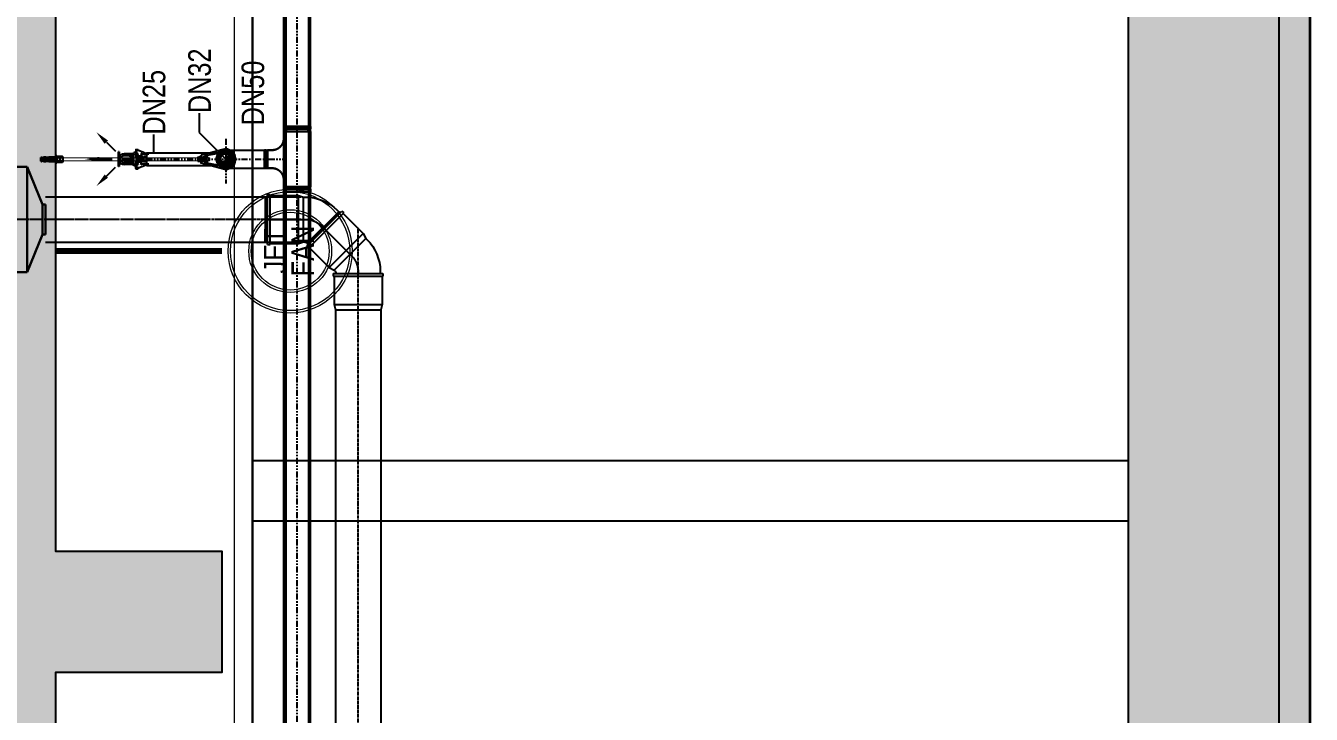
# Model space of a CAD drawing. Header units: millimetres. Extents: x -379292 to 1221486, y 92049 to 447512.
# Drawn here: x -29475 to -25218, y 178779 to 181061 of the extents above; entities that cross this region are included whole.
import ezdxf
from ezdxf.enums import TextEntityAlignment as Align

# ---------------------------------------------------------------- set-up
doc = ezdxf.new("R2010")
doc.units = ezdxf.units.MM
for name, pattern in [('ACISOTGB', [9, 4, -1, 1, -1, 1, -1]), ('CENTER', [2, 1.25, -0.25, 0.25, -0.25]), ('CENTRE', [50.8, 31.75, -6.35, 6.35, -6.35]), ('DASHDOT', [25.4, 12.7, -6.35, 0, -6.35]), ('HIDDEN', [9.525, 6.35, -3.175]), ('SOGUKSU1', [72, 60, -6, 0, -6])]:
    doc.linetypes.add(name, pattern=pattern)
for name, color, linetype in [('05_CONCRETE', 6, 'Continuous'), ('05_CONCRETE VIEW', 142, 'Continuous'), ('05_HATCH CONCRETE', 141, 'Continuous'), ('05_HATCH SOLID-1', 252, 'Continuous'), ('05_INSULATION MEMBRANE', 42, 'HIDDEN'), ('1-PISSU-BORUSU', 6, 'PIS'), ('M_FIRE_QRSC-K8-PENDENT SPRINKLER', 102, 'Continuous'), ('M_YANGIN_SPR_ CAP', 7, 'Continuous')]:
    doc.layers.add(name, color=color, linetype=linetype)
for name, color, linetype, lineweight in [('1-JET FAN', 2, 'Continuous', 9), ('1-MIMARI', 8, 'Continuous', 9), ('1-YANGIN BORUSU-2', 5, 'SOGUKSU1', 30), ('1-YANGIN BORUSU-3', 1, 'SOGUKSU1', 30), ('e_kesit_cizgisi', 7, 'Continuous', 9)]:
    doc.layers.add(name, color=color, linetype=linetype, lineweight=lineweight)
doc.styles.add('DOA.ARIAL', font='arial.ttf')
doc.styles.get("Standard").update_dxf_attribs({"font": 'segoeuil.ttf'})
doc.linetypes.add('PIS', pattern='A,2.5,-0.09,[")",Standard,S=0.1,R=0,X=0,Y=-0.05],-0.035', length=2.625)

# ---------------------------------------------------------------- blocks, each defined once
blk = doc.blocks.new('A$C6a8db8d0')
at = {"layer": '05_HATCH CONCRETE', "ltscale": 25, "transparency": 33554671}
h = blk.add_hatch(dxfattribs=at)
h.set_pattern_fill('ANSI33', color=256, scale=1.5, angle=180)
h.set_pattern_definition([(225, (-8686.666, 32930.851), (6.735192, -6.735192), []), (225, (-8693.402, 32930.851), (6.735192, -6.735192), [4.7625, -2.38125])])
h.paths.add_polyline_path([(-8675, 790), (-8675, 420), (-8725, 420), (-8725, 370), (9165, 370), (9165, 420), (9115, 420), (9115, 810), (9095, 810), (9095, 790), (5815, 790), (5815, 810), (5795, 810), (5795, 790), (-1895, 790), (-1895, 710), (-1845, 710), (-1845, 775), (-1635, 775), (-1635, 720), (-1595, 720), (-1595, 775), (-1335, 775), (-1335, 720), (-1295, 720), (-1295, 775), (-1090, 775), (-1090, 710), (-1040, 710), (-1040, 775), (-835, 775), (-835, 720), (-795, 720), (-795, 775), (-535, 775), (-535, 720), (-495, 720), (-495, 775), (-290, 775), (-290, 710), (-240, 710), (-240, 775), (-35, 775), (-35, 720), (5, 720), (5, 775), (265, 775), (265, 720), (305, 720), (305, 775), (510, 775), (510, 710), (560, 710), (560, 775), (765, 775), (765, 720), (805, 720), (805, 775), (1065, 775), (1065, 720), (1105, 720), (1105, 775), (1310, 775), (1310, 710), (1360, 710), (1360, 775), (1565, 775), (1565, 720), (1605, 720), (1605, 775), (1865, 775), (1865, 720), (1905, 720), (1905, 775), (2110, 775), (2110, 710), (2160, 710), (2160, 775), (2365, 775), (2365, 720), (2405, 720), (2405, 775), (2665, 775), (2665, 720), (2705, 720), (2705, 775), (2910, 775), (2910, 710), (2960, 710), (2960, 775), (3165, 775), (3165, 720), (3205, 720), (3205, 775), (3465, 775), (3465, 720), (3505, 720), (3505, 775), (3710, 775), (3710, 710), (3760, 710), (3760, 775), (3965, 775), (3965, 720), (4005, 720), (4005, 775), (4265, 775), (4265, 720), (4305, 720), (4305, 775), (4510, 775), (4510, 710), (4560, 710), (4560, 775), (4765, 775), (4765, 720), (4805, 720), (4805, 775), (5065, 775), (5065, 720), (5105, 720), (5105, 775), (5310, 775), (5310, 710), (5360, 710), (5360, 775), (5540, 775), (5540, 720), (5580, 720), (5580, 775), (5760, 775), (5760, 710), (5810, 710), (5810, 775), (6110, 775), (6110, 710), (6160, 710), (6160, 775), (6365, 775), (6365, 720), (6405, 720), (6405, 775), (6665, 775), (6665, 720), (6705, 720), (6705, 775), (6910, 775), (6910, 710), (6960, 710), (6960, 775), (7165, 775), (7165, 720), (7205, 720), (7205, 775), (7465, 775), (7465, 720), (7505, 720), (7505, 775), (7710, 775), (7710, 710), (7760, 710), (7760, 775), (7965, 775), (7965, 720), (8005, 720), (8005, 775), (8265, 775), (8265, 720), (8305, 720), (8305, 775), (8510, 775), (8510, 710), (8560, 710), (8560, 775), (8790, 775), (8790, 720), (8830, 720), (8830, 775), (9085, 775), (9085, 420), (-8645, 420), (-8645, 775), (-8270, 775), (-8270, 710), (-8220, 710), (-8220, 775), (-8015, 775), (-8015, 720), (-7975, 720), (-7975, 775), (-7715, 775), (-7715, 720), (-7675, 720), (-7675, 775), (-7470, 775), (-7470, 710), (-7420, 710), (-7420, 775), (-7215, 775), (-7215, 720), (-7175, 720), (-7175, 775), (-6915, 775), (-6915, 720), (-6875, 720), (-6875, 775), (-6670, 775), (-6670, 710), (-6620, 710), (-6620, 775), (-6415, 775), (-6415, 720), (-6375, 720), (-6375, 775), (-6115, 775), (-6115, 720), (-6075, 720), (-6075, 775), (-5870, 775), (-5870, 710), (-5820, 710), (-5820, 775), (-5615, 775), (-5615, 720), (-5575, 720), (-5575, 775), (-5315, 775), (-5315, 720), (-5275, 720), (-5275, 775), (-5070, 775), (-5070, 710), (-5020, 710), (-5020, 775), (-4815, 775), (-4815, 720), (-4775, 720), (-4775, 775), (-4515, 775), (-4515, 720), (-4475, 720), (-4475, 775), (-4270, 775), (-4270, 710), (-4220, 710), (-4220, 775), (-4015, 775), (-4015, 720), (-3975, 720), (-3975, 775), (-3715, 775), (-3715, 720), (-3675, 720), (-3675, 775), (-3470, 775), (-3470, 710), (-3420, 710), (-3420, 775), (-3215, 775), (-3215, 720), (-3175, 720), (-3175, 775), (-2915, 775), (-2915, 720), (-2875, 720), (-2875, 775), (-2670, 775), (-2670, 710), (-2620, 710), (-2620, 775), (-2435, 775), (-2435, 720), (-2395, 720), (-2395, 775), (-2175, 775), (-2175, 720), (-2135, 720), (-2135, 775), (-1955, 775), (-1955, 710), (-1905, 710), (-1905, 790)])
at = {"layer": '05_HATCH SOLID-1', "ltscale": 25}
h = blk.add_hatch(dxfattribs=at)
h.set_pattern_fill('AR-CONC', color=256, scale=0.025)
h.set_pattern_definition([(50, (-8686.6663, 32930.8506), (4.55461672, -0.39847714), [0.47625, -5.23875]), (355, (-8686.6663, 32930.8506), (-0.88108554, 4.77642113), [0.381, -4.1910146]), (100.451445, (-8686.287, 32930.8174), (3.6735312, 4.3779438), [0.4047502, -4.4522561]), (46.1842, (-8686.6663, 32932.1206), (6.776976, -1.0510582), [0.714375, -7.858125]), (96.635558, (-8686.1016, 32932.033), (5.9351034, 6.1856531), [0.6071256, -6.6783902]), (351.184151, (-8686.666, 32932.1206), (5.9351034, 6.1856531), [0.5714992, -6.2864933]), (21, (-8686.0313, 32931.803), (3.7903598, -2.55662995), [0.47625, -5.23875]), (326, (-8686.0313, 32931.803), (1.5450507, 4.60469915), [0.381, -4.191]), (71.451445, (-8685.7155, 32931.59), (5.3354105, 2.0480692), [0.4047502, -4.45224844]), (37.5, (-8686.6663, 32930.8506), (0.07721508, 2.11387597), [0, -4.1402, 0, -4.2545, 0, -4.206875]), (7.5, (-8686.6663, 32930.8506), (1.67049156, 2.50451437), [0, -2.4257, 0, -4.04495, 0, -1.603375]), (327.5, (-8688.0824, 32930.8506), (3.38976488, -0.1432186), [0, -1.5875, 0, -4.953, 0, -6.57225]), (317.5, (-8688.7174, 32930.8506), (3.70322953, 0.63566228), [0, -2.06375, 0, -3.2893, 0, -4.66725])])
h.paths.add_polyline_path([(9165, 360), (-8725, 360), (-8725, 370), (9165, 370)])
at = {"layer": '05_CONCRETE'}
for points in [[(-8725, 370), (9165, 370)], [(-1090, 710), (-1040, 710), (-1040, 775), (-835, 775), (-835, 720), (-795, 720), (-795, 775), (-535, 775), (-535, 720), (-495, 720), (-495, 775), (-290, 775), (-290, 710), (-240, 710), (-240, 775), (-35, 775), (-35, 720), (5, 720), (5, 775), (265, 775), (265, 720), (305, 720)], [(9085, 420), (-8645, 420)]]:
    blk.add_lwpolyline(points, dxfattribs=at)
at = {"layer": '05_CONCRETE VIEW', "ltscale": 20, "flags": 128}
blk.add_lwpolyline([(-295, 710), (-1035, 710)], dxfattribs=at)
at = {"layer": '05_CONCRETE VIEW', "color": 252, "ltscale": 20, "flags": 128}
blk.add_lwpolyline([(-785, 420), (-785, 710)], dxfattribs=at)
at = {"layer": '05_CONCRETE VIEW', "color": 250, "ltscale": 20, "flags": 128}
blk.add_lwpolyline([(-765, 420), (-765, 710)], dxfattribs=at)
at = {"layer": '05_CONCRETE VIEW', "elevation": 0}
blk.add_lwpolyline([(9165, 360), (-8725, 360), (-8725, 370), (9165, 370)], close=True, dxfattribs=at)
at = {"layer": '05_INSULATION MEMBRANE', "color": 1, "ltscale": 5, "const_width": 0.2, "elevation": 0}
blk.add_lwpolyline([(-8675.3, 790), (-8675.3, 420.29), (-8725.3, 420.29), (-8725.3, 359.5), (9165.29, 359.5)], dxfattribs=at)
blk = doc.blocks.new('A$C6b748721')
at = {"layer": '1-JET FAN', "ltscale": 25}
for radius in [20.55, 19.74, 13.7, 12.9]:
    blk.add_circle((0, 0), radius, dxfattribs=at)
at = {"layer": '1-JET FAN', "ltscale": 25, "style": 'DOA.ARIAL', "width": 0.8}
for s, p in [('JET', (0.02, 8.7, -15527.66)), ('FAN', (0.02, -0.39, -15527.66))]:
    blk.add_text(s, height=7.5, rotation=0, dxfattribs=at).set_placement(p, align=Align.TOP_CENTER)
blk = doc.blocks.new('A$C12965CA4')
at = {"layer": 'M_FIRE_QRSC-K8-PENDENT SPRINKLER'}
for p, q in [((145.1, 391, -796227.1), (166.6, 399.4, -796227.1)), ((148.8, 397.9, -796227.1), (145.1, 391, -796227.1)), ((148.8, 432.3, -796227.1), (148.8, 397.9, -796227.1)), ((148.8, 420.2, -796227.1), (200.7, 420.2, -796227.1)), ((160.7, 419, -796227.1), (160.7, 406.8, -796227.1)), ((164.2, 420.2, -796227.1), (185.3, 420.2, -796227.1)), ((164.2, 405.6, -796227.1), (185.3, 405.6, -796227.1)), ((164.6, 420.2, -796227.1), (184.9, 420.2, -796227.1)), ((166.6, 398.7, -796227.1), (166.6, 405.6, -796227.1)), ((166.6, 398.7, -796227.1), (168, 396.4, -796227.1)), ((182.9, 398.7, -796227.1), (166.6, 398.7, -796227.1)), ((167.7, 419, -796227.1), (167.7, 406.8, -796227.1)), ((168, 396.4, -796227.1), (168, 405.6, -796227.1)), ((168, 396.4, -796227.1), (181.5, 396.4, -796227.1)), ((181.5, 396.4, -796227.1), (181.5, 405.6, -796227.1)), ((182.9, 398.7, -796227.1), (181.5, 396.4, -796227.1)), ((181.8, 419, -796227.1), (181.8, 406.8, -796227.1)), ((182.9, 398.7, -796227.1), (182.9, 405.6, -796227.1)), ((204.5, 391, -796227.1), (182.9, 399.4, -796227.1)), ((188.8, 419, -796227.1), (188.8, 406.8, -796227.1)), ((200.7, 432.3, -796227.1), (200.7, 397.9, -796227.1)), ((200.7, 397.9, -796227.1), (204.5, 391, -796227.1)), ((126.1, 366.2, -796227.1), (126.1, 377.4, -796227.1)), ((126.1, 377.4, -796227.1), (126.1, 377.4, -796227.1)), ((126.6, 365.7, -796227.1), (147, 365.7, -796227.1)), ((130.9, 380.7, -796227.1), (130.9, 368.6, -796227.1)), ((141.4, 369.8, -796227.1), (141.4, 356.5, -796227.1)), ((208.1, 369.8, -796227.1), (141.4, 369.8, -796227.1)), ((208.1, 356.5, -796227.1), (141.4, 356.5, -796227.1)), ((147.6, 348.2, -796227.1), (147.6, 306.5, -796227.1)), ((154.8, 351.5, -796227.1), (150.9, 351.5, -796227.1)), ((194.8, 371.2, -796227.1), (154.8, 370.7, -796227.1)), ((194.8, 351.5, -796227.1), (154.8, 351.5, -796227.1)), ((194.8, 347.7, -796227.1), (154.8, 347.7, -796227.1)), ((156.8, 347.7, -796227.1), (157.6, 343.6, -796227.1)), ((156.9, 378.7, -796227.1), (192.6, 378.7, -796227.1)), ((157.6, 343.6, -796227.1), (157.6, 307.4, -796227.1)), ((192, 343.6, -796227.1), (157.6, 343.6, -796227.1)), ((192, 341.8, -796227.1), (157.6, 341.8, -796227.1)), ((157.6, 332.1, -796227.1), (158.4, 332.1, -796227.1)), ((158.4, 332.1, -796227.1), (158.4, 341.8, -796227.1)), ((159, 347.7, -796227.1), (159.8, 343.6, -796227.1)), ((189.8, 392.5, -796227.1), (159.8, 392.5, -796227.1)), ((159.8, 392.5, -796227.1), (159.8, 369.8, -796227.1)), ((189.8, 391.4, -796227.1), (159.8, 391, -796227.1)), ((189.8, 390, -796227.1), (159.8, 389.7, -796227.1)), ((189.8, 388.7, -796227.1), (159.8, 388.3, -796227.1)), ((189.8, 387.3, -796227.1), (159.8, 386.9, -796227.1)), ((189.8, 385.9, -796227.1), (159.8, 385.6, -796227.1)), ((189.8, 384.6, -796227.1), (159.8, 384.2, -796227.1)), ((189.8, 383.2, -796227.1), (159.8, 382.8, -796227.1)), ((189.8, 381.8, -796227.1), (159.8, 381.5, -796227.1)), ((189.8, 380.5, -796227.1), (159.8, 380.1, -796227.1)), ((189.8, 379.1, -796227.1), (159.8, 378.7, -796227.1)), ((189.8, 377.7, -796227.1), (159.8, 377.3, -796227.1)), ((189.8, 376.4, -796227.1), (159.8, 376, -796227.1)), ((189.8, 375, -796227.1), (159.8, 374.6, -796227.1)), ((189.8, 373.6, -796227.1), (159.8, 373.2, -796227.1)), ((189.8, 372.2, -796227.1), (159.8, 371.9, -796227.1)), ((165.3, 341.8, -796227.1), (165.3, 341, -796227.1)), ((184.2, 341, -796227.1), (165.3, 341, -796227.1)), ((171.4, 341, -796227.1), (171.4, 303.4, -796227.1)), ((178.1, 341, -796227.1), (178.1, 303.4, -796227.1)), ((184.2, 341.8, -796227.1), (184.2, 341, -796227.1)), ((189.8, 392.5, -796227.1), (189.8, 369.8, -796227.1)), ((190.5, 347.7, -796227.1), (189.8, 343.6, -796227.1)), ((191.2, 332.1, -796227.1), (191.2, 341.8, -796227.1)), ((192, 332.1, -796227.1), (191.2, 332.1, -796227.1)), ((192.7, 347.7, -796227.1), (192, 343.6, -796227.1)), ((192, 343.6, -796227.1), (192, 307.4, -796227.1)), ((194.8, 351.5, -796227.1), (198.6, 351.5, -796227.1)), ((201.9, 348.2, -796227.1), (201.9, 306.5, -796227.1)), ((222.9, 365.7, -796227.1), (202.5, 365.7, -796227.1)), ((208.1, 369.8, -796227.1), (208.1, 356.5, -796227.1)), ((218.7, 380.7, -796227.1), (218.7, 368.6, -796227.1)), ((223.5, 377.5, -796227.1), (223.4, 377.5, -796227.1)), ((223.5, 366.2, -796227.1), (223.5, 377.5, -796227.1)), ((166.4, 284.4, -796227.1), (136.8, 281.9, -796227.1)), ((136.8, 281.9, -796227.1), (136.8, 278.4, -796227.1)), ((136.8, 281.9, -796227.1), (180.6, 281.9, -796227.1)), ((212.8, 278.4, -796227.1), (136.8, 278.4, -796227.1)), ((136.8, 278.4, -796227.1), (212.8, 278.4, -796227.1)), ((171.4, 303.4, -796227.1), (166.4, 284.4, -796227.1)), ((166.4, 284.4, -796227.1), (174.8, 284.4, -796227.1)), ((212.8, 281.9, -796227.1), (169, 281.9, -796227.1)), ((170.4, 281.9, -796227.1), (174.8, 284.4, -796227.1)), ((170.4, 278.4, -796227.1), (170.4, 281.9, -796227.1)), ((178.1, 303.4, -796227.1), (171.4, 303.4, -796227.1)), ((183.2, 284.4, -796227.1), (174.8, 284.4, -796227.1)), ((179.1, 281.9, -796227.1), (174.8, 284.4, -796227.1)), ((178.1, 303.4, -796227.1), (183.2, 284.4, -796227.1)), ((179.1, 278.4, -796227.1), (179.1, 281.9, -796227.1)), ((183.2, 284.4, -796227.1), (212.8, 281.9, -796227.1)), ((212.8, 281.9, -796227.1), (212.8, 278.4, -796227.1))]:
    blk.add_line(p, q, dxfattribs=at)
at = {"layer": 'M_FIRE_QRSC-K8-PENDENT SPRINKLER', "elevation": -796227.1}
for points in [[(88.1, 216), (134, 261.9)], [(174.8, 180.1), (174.8, 245)], [(261.4, 216), (215.5, 261.9)]]:
    blk.add_lwpolyline(points, dxfattribs=at)
at = {"layer": 'M_FIRE_QRSC-K8-PENDENT SPRINKLER'}
for centre, radius, start, end in [((1391.4, -107.8, -796227.1), 1351.9, 156.88958, 158.81687), ((138.6, 426.9, -796227.1), 10.2, 336.88958, 0), ((164.2, 414.5, -796227.1), 5.73, 90, 127.87888), ((164.2, 411.3, -796227.1), 5.73, 232.12112, 270), ((164.2, 414.5, -796227.1), 5.73, 52.12112, 90), ((164.2, 411.3, -796227.1), 5.73, 270, 307.87888), ((174.8, 399.1, -796227.1), 21.1, 70.52878, 109.47122), ((174.8, 426.7, -796227.1), 21.1, 250.52878, 289.47122), ((185.3, 414.5, -796227.1), 5.73, 90, 127.87888), ((185.3, 411.3, -796227.1), 5.73, 232.12112, 270), ((185.3, 414.5, -796227.1), 5.73, 52.12112, 90), ((185.3, 411.3, -796227.1), 5.73, 270, 307.87888), ((-1041.9, -107.8, -796227.1), 1351.9, 21.18313, 23.15449), ((126.1, 382.6, -796227.1), 5.11, 270, 338.81687), ((125.4, 410.9, -796227.1), 42.7, 270.94131, 306.03331), ((126.6, 366.2, -796227.1), 0.511, 180, 270), ((174.8, 273.9, -796227.1), 95.9, 73.18669, 106.81331), ((150.9, 348.2, -796227.1), 3.33, 90, 180), ((156.9, 368.5, -796227.1), 10.2, 90, 129.10918), ((154.8, 349.6, -796227.1), 1.88, 90, 270), ((151, 353, -796227.1), 4.03, 337.47288, 59.03011), ((192.6, 368.5, -796227.1), 10.2, 50.89082, 90), ((198.5, 353, -796227.1), 4.03, 120.96989, 202.52712), ((194.8, 349.6, -796227.1), 1.88, 270, 90), ((198.6, 348.2, -796227.1), 3.33, 0, 90), ((224.2, 410.9, -796227.1), 42.7, 233.96669, 269.05869), ((223.4, 382.6, -796227.1), 5.11, 201.18313, 270), ((222.9, 366.2, -796227.1), 0.511, 270, 0), ((170, 306.5, -796227.1), 22.4, 179.95525, 260.6114), ((171.1, 305.4, -796227.1), 13.6, 171.71727, 258.73693), ((178.5, 305.4, -796227.1), 13.6, 281.26307, 8.28273), ((179.5, 306.5, -796227.1), 22.4, 279.3886, 0.04475)]:
    blk.add_arc(centre, radius, start, end, dxfattribs=at)
for points in [[(96.6, 207.5, -796227.1), (37.2, 165.1, -796227.1), (79.6, 224.4, -796227.1)], [(269.9, 224.4, -796227.1), (312.3, 165.1, -796227.1), (252.9, 207.5, -796227.1)], [(186.8, 180.1, -796227.1), (174.8, 108.1, -796227.1), (162.8, 180.1, -796227.1)]]:
    blk.add_solid(points, dxfattribs=at)
blk = doc.blocks.new('*U1145')
h = blk.add_hatch()
h.set_pattern_fill('ANSI31', color=256, scale=0.1, angle=180)
h.set_pattern_definition([(225, (-1e-07, -6.29572), (0.224506, -0.224506), [])])
h.paths.add_polyline_path([(-2.12, 0, 1), (2.12, 0, 1)])
h.paths.add_polyline_path([(1.79, 0, -1), (-1.8, 0, -1)], flags=16)
h = blk.add_hatch(color=256)
h.dxf.hatch_style = 1
h.paths.add_polyline_path([(0, -1.8, 1), (0, 0, -1), (0, 1.79, 0.414214), (-1.8, 0, 0.414214)])
at = {"color": 7, "ltscale": 0.5}
for p, q in [((-0.69, 60.11), (-0.61, 60.35)), ((-0.69, 59.58), (-0.69, 60.11)), ((-0.61, 60.35), (-0.33, 60.35)), ((-0.47, 60.5), (-0.6, 60.9)), ((-0.54, 61.22), (0.62, 61.22)), ((-0.54, 61.1), (0.62, 61.1)), ((-0.47, 60.35), (-0.47, 60.5)), ((-0.47, 60.5), (0.55, 60.5)), ((-0.33, 60.35), (0.04, 59.98)), ((-0.22, 59.61), (0.3, 59.61)), ((-0.22, 59.61), (-0.22, 58.82)), ((0.41, 60.35), (0.04, 59.98)), ((0.04, 59.98), (0.04, 59.61)), ((0.3, 59.61), (0.3, 58.82)), ((0.69, 60.35), (0.41, 60.35)), ((0.55, 60.5), (0.68, 60.9)), ((0.55, 60.35), (0.55, 60.5)), ((0.77, 60.11), (0.69, 60.35)), ((0.77, 59.58), (0.77, 60.11)), ((-0.69, 59.58), (-0.61, 59.49)), ((-0.69, 58.53), (-0.61, 58.62)), ((-0.69, 56.59), (-0.69, 58.53)), ((-0.69, 57.9), (-0.66, 58.34)), ((-0.69, 57.9), (-0.42, 57.9)), ((-0.69, 57.26), (-0.66, 57.7)), ((-0.69, 57.26), (-0.42, 57.26)), ((-0.69, 56.59), (0.77, 56.59)), ((-0.69, 56.18), (-0.69, 56.4)), ((0.77, 56.4), (-0.69, 56.4)), ((-0.66, 58.34), (-0.42, 58.34)), ((-0.66, 57.7), (-0.42, 57.7)), ((-0.61, 58.62), (-0.61, 59.49)), ((-0.42, 58.34), (-0.42, 57.9)), ((-0.42, 57.7), (-0.42, 57.26)), ((-0.22, 59.26), (0.3, 59.26)), ((-0.22, 58.82), (0.04, 58.56)), ((-0.08, 57.02), (-0.08, 56.82)), ((0.3, 58.82), (0.04, 58.56)), ((0.04, 58.56), (0.04, 57.14)), ((0.16, 57.02), (0.16, 56.82)), ((0.74, 58.34), (0.5, 58.34)), ((0.5, 58.34), (0.5, 57.9)), ((0.77, 57.9), (0.5, 57.9)), ((0.74, 57.7), (0.5, 57.7)), ((0.5, 57.7), (0.5, 57.26)), ((0.77, 57.26), (0.5, 57.26)), ((0.77, 59.58), (0.69, 59.49)), ((0.69, 58.62), (0.69, 59.49)), ((0.77, 58.53), (0.69, 58.62)), ((0.77, 57.9), (0.74, 58.34)), ((0.77, 57.26), (0.74, 57.7)), ((0.77, 56.59), (0.77, 58.53)), ((0.77, 56.18), (0.77, 56.4))]:
    blk.add_line(p, q, dxfattribs=at)
at = {"color": 7}
for p, q in [((-1.17, 55.93), (-1.17, 56.18)), ((-1.17, 56.18), (1.23, 56.18)), ((-1.17, 55.93), (1.23, 55.93)), ((-0.88, 55.84), (-0.88, 55.02)), ((-0.58, 55.84), (-0.58, 55.02)), ((0.64, 55.84), (0.64, 55.02)), ((0.94, 55.84), (0.94, 55.02)), ((1.23, 55.93), (1.23, 56.18)), ((-0.88, 54.84), (-0.88, 54.02)), ((-0.73, 54.93), (0.79, 54.93)), ((-0.73, 53.93), (0.79, 53.93)), ((-0.58, 54.84), (-0.58, 54.02)), ((0.64, 54.84), (0.64, 54.02)), ((0.94, 54.84), (0.94, 54.02))]:
    blk.add_line(p, q, dxfattribs=at)
at = {"color": 7, "linetype": 'Continuous', "lineweight": 5}
for p, q in [((-0.47, 53.93), (-0.47, 7.94)), ((0.53, 53.93), (0.53, 7.94))]:
    blk.add_line(p, q, dxfattribs=at)
at = {"lineweight": 5}
for p, q in [((-0.93, 7.21), (0.99, 7.21)), ((-0.93, 6.57), (0.99, 6.57)), ((-0.78, 7.82), (-0.78, 7.33)), ((-0.78, 6.45), (-0.78, 5.96)), ((-0.6, 7.94), (0.65, 7.94)), ((-0.6, 5.84), (0.65, 5.84)), ((-0.43, 7.82), (-0.43, 7.33)), ((-0.43, 6.45), (-0.43, 5.96)), ((-0.43, 5.84), (-0.43, 5.36)), ((-0.43, 5.36), (0.48, 5.36)), ((-0.43, 5.36), (-0.35, 5.28)), ((-0.35, 5.28), (0.4, 5.28)), ((0.48, 5.36), (0.4, 5.28)), ((0.48, 7.82), (0.48, 7.33)), ((0.48, 6.45), (0.48, 5.96)), ((0.48, 5.84), (0.48, 5.36)), ((0.83, 7.82), (0.83, 7.33)), ((0.83, 6.45), (0.83, 5.96))]:
    blk.add_line(p, q, dxfattribs=at)
at = {"linetype": 'CENTRE', "lineweight": 5}
for p, q in [((-0.93, 7.05), (-0.93, 7.21)), ((-0.93, 6.73), (-0.93, 6.57)), ((0.99, 7.05), (0.99, 7.21)), ((0.99, 6.73), (0.99, 6.57))]:
    blk.add_line(p, q, dxfattribs=at)
at = {"color": 7, "linetype": 'Continuous', "lineweight": 15}
for p, q in [((-0.7, 6.89), (-0.7, 6.75)), ((0.65, 6.9), (0.65, 7.05))]:
    blk.add_line(p, q, dxfattribs=at)
blk.add_lwpolyline([(-2.3, 0.42), (-1.11, 6.82, -0.361502), (-1.01, 6.9), (0.9, 6.9), (0.9, 7.05), (-1.1, 7.05, 0.361502), (-1.24, 6.93), (-2.44, 0.45, 1.202369), (2.37, 0.45), (1.2, 6.77, 0.361502), (1.05, 6.89), (-0.95, 6.89), (-0.95, 6.75), (0.97, 6.75, -0.361502), (1.07, 6.66), (2.23, 0.42, -1.202369)], format="xyb", close=True, dxfattribs=at)
for radius in [2.12, 1.79]:
    blk.add_circle((0, 0), radius)
at = {"color": 7, "ltscale": 0.5}
for centre, radius, start, end in [((-0.44, 60.96), 0.177, 125.9379, 201.7909), ((-0.37, 61.17), 0.177, 163.8644, 201.7909), ((0.45, 61.17), 0.177, 338.2091, 16.1356), ((0.52, 60.96), 0.177, 338.2091, 54.0621), ((-0.71, 56.5), 0.0963, 278.9277, 81.0723), ((0.04, 57.02), 0.118, 0, 180), ((0.04, 56.82), 0.118, 180, 0), ((0.79, 56.5), 0.0963, 98.9277, 261.0723)]:
    blk.add_arc(centre, radius, start, end, dxfattribs=at)
at = {"color": 7}
for centre, radius, start, end in [((-0.73, 55.75), 0.176, 30.2552, 149.7448), ((0.03, 53.77), 2.16, 73.6568, 106.3432), ((0.79, 55.75), 0.176, 30.2552, 149.7448), ((-0.73, 55.11), 0.176, 210.2552, 329.7448), ((-0.73, 54.75), 0.176, 30.2552, 149.7448), ((-0.73, 54.11), 0.176, 210.2552, 329.7448), ((0.03, 57.09), 2.16, 253.6568, 286.3432), ((0.03, 52.77), 2.16, 73.6568, 106.3432), ((0.03, 56.09), 2.16, 253.6568, 286.3432), ((0.79, 55.11), 0.176, 210.2552, 329.7448), ((0.79, 54.75), 0.176, 30.2552, 149.7448), ((0.79, 54.11), 0.176, 210.2552, 329.7448)]:
    blk.add_arc(centre, radius, start, end, dxfattribs=at)
at = {"lineweight": 5}
for centre, radius, start, end in [((-0.6, 7.76), 0.188, 20.8221, 159.1779), ((-0.6, 7.4), 0.188, 200.8221, 339.1779), ((-0.6, 6.39), 0.188, 20.8221, 159.1779), ((-0.6, 6.03), 0.188, 200.8221, 339.1779), ((0.03, 7.04), 0.907, 60.0793, 119.9207), ((0.03, 8.12), 0.907, 240.0793, 299.9207), ((0.03, 5.67), 0.907, 60.0793, 119.9207), ((0.03, 6.75), 0.907, 240.0793, 299.9207), ((0.65, 7.76), 0.188, 20.8221, 159.1779), ((0.65, 7.4), 0.188, 200.8221, 339.1779), ((0.65, 6.39), 0.188, 20.8221, 159.1779), ((0.65, 6.03), 0.188, 200.8221, 339.1779)]:
    blk.add_arc(centre, radius, start, end, dxfattribs=at)
for centre, start, end in [((0, 0.9), 90, 270), ((0, -0.9), 270, 90)]:
    blk.add_arc(centre, 0.897, start, end)
blk = doc.blocks.new('*U1146')
h = blk.add_hatch()
h.set_pattern_fill('ANSI31', color=256, scale=0.1, angle=180)
h.set_pattern_definition([(225, (-8e-08, -7.19072), (0.224506, -0.224506), [])])
h.paths.add_polyline_path([(-3.02, 0, 1), (3.01, 0, 1)])
h.paths.add_polyline_path([(2.65, 0, -1), (-2.65, 0, -1)], flags=16)
h = blk.add_hatch(color=256)
h.dxf.hatch_style = 1
h.paths.add_polyline_path([(0, -2.65, 1), (0, 0, -1), (0, 2.65, 0.414214), (-2.65, 0, 0.414214)])
at = {"color": 7, "ltscale": 0.5}
for p, q in [((-0.69, 60.11), (-0.61, 60.35)), ((-0.69, 59.58), (-0.69, 60.11)), ((-0.61, 60.35), (-0.33, 60.35)), ((-0.47, 60.5), (-0.6, 60.9)), ((-0.54, 61.22), (0.62, 61.22)), ((-0.54, 61.1), (0.62, 61.1)), ((-0.47, 60.35), (-0.47, 60.5)), ((-0.47, 60.5), (0.55, 60.5)), ((-0.33, 60.35), (0.04, 59.98)), ((-0.22, 59.61), (0.3, 59.61)), ((-0.22, 59.61), (-0.22, 58.82)), ((0.41, 60.35), (0.04, 59.98)), ((0.04, 59.98), (0.04, 59.61)), ((0.3, 59.61), (0.3, 58.82)), ((0.69, 60.35), (0.41, 60.35)), ((0.55, 60.5), (0.68, 60.9)), ((0.55, 60.35), (0.55, 60.5)), ((0.77, 60.11), (0.69, 60.35)), ((0.77, 59.58), (0.77, 60.11)), ((-0.69, 59.58), (-0.61, 59.49)), ((-0.69, 58.53), (-0.61, 58.62)), ((-0.69, 56.59), (-0.69, 58.53)), ((-0.69, 57.9), (-0.66, 58.34)), ((-0.69, 57.9), (-0.42, 57.9)), ((-0.69, 57.26), (-0.66, 57.7)), ((-0.69, 57.26), (-0.42, 57.26)), ((-0.69, 56.59), (0.77, 56.59)), ((-0.69, 56.18), (-0.69, 56.4)), ((0.77, 56.4), (-0.69, 56.4)), ((-0.66, 58.34), (-0.42, 58.34)), ((-0.66, 57.7), (-0.42, 57.7)), ((-0.61, 58.62), (-0.61, 59.49)), ((-0.42, 58.34), (-0.42, 57.9)), ((-0.42, 57.7), (-0.42, 57.26)), ((-0.22, 59.26), (0.3, 59.26)), ((-0.22, 58.82), (0.04, 58.56)), ((-0.08, 57.02), (-0.08, 56.82)), ((0.3, 58.82), (0.04, 58.56)), ((0.04, 58.56), (0.04, 57.14)), ((0.16, 57.02), (0.16, 56.82)), ((0.74, 58.34), (0.5, 58.34)), ((0.5, 58.34), (0.5, 57.9)), ((0.77, 57.9), (0.5, 57.9)), ((0.74, 57.7), (0.5, 57.7)), ((0.5, 57.7), (0.5, 57.26)), ((0.77, 57.26), (0.5, 57.26)), ((0.77, 59.58), (0.69, 59.49)), ((0.69, 58.62), (0.69, 59.49)), ((0.77, 58.53), (0.69, 58.62)), ((0.77, 57.9), (0.74, 58.34)), ((0.77, 57.26), (0.74, 57.7)), ((0.77, 56.59), (0.77, 58.53)), ((0.77, 56.18), (0.77, 56.4))]:
    blk.add_line(p, q, dxfattribs=at)
at = {"color": 7}
for p, q in [((-1.17, 55.93), (-1.17, 56.18)), ((-1.17, 56.18), (1.23, 56.18)), ((-1.17, 55.93), (1.23, 55.93)), ((-0.88, 55.84), (-0.88, 55.02)), ((-0.58, 55.84), (-0.58, 55.02)), ((0.64, 55.84), (0.64, 55.02)), ((0.94, 55.84), (0.94, 55.02)), ((1.23, 55.93), (1.23, 56.18)), ((-0.88, 54.84), (-0.88, 54.02)), ((-0.73, 54.93), (0.79, 54.93)), ((-0.73, 53.93), (0.79, 53.93)), ((-0.58, 54.84), (-0.58, 54.02)), ((0.64, 54.84), (0.64, 54.02)), ((0.94, 54.84), (0.94, 54.02))]:
    blk.add_line(p, q, dxfattribs=at)
at = {"color": 7, "linetype": 'Continuous', "lineweight": 5}
for p, q in [((-0.47, 53.93), (-0.47, 9.24)), ((0.53, 53.93), (0.53, 9.24))]:
    blk.add_line(p, q, dxfattribs=at)
at = {"lineweight": 5}
for p, q in [((-0.78, 9.12), (-0.78, 8.63)), ((-0.6, 9.24), (0.65, 9.24)), ((-0.43, 9.12), (-0.43, 8.63)), ((0.48, 9.12), (0.48, 8.63)), ((0.83, 9.12), (0.83, 8.63)), ((-0.93, 8.51), (0.99, 8.51)), ((-0.93, 7.87), (0.99, 7.87)), ((-0.78, 7.75), (-0.78, 7.26)), ((-0.6, 7.14), (0.65, 7.14)), ((-0.43, 7.75), (-0.43, 7.26)), ((-0.43, 7.14), (-0.43, 6.66)), ((-0.43, 6.66), (0.48, 6.66)), ((-0.43, 6.66), (-0.35, 6.58)), ((-0.35, 6.58), (0.4, 6.58)), ((0.48, 6.66), (0.4, 6.58)), ((0.48, 7.75), (0.48, 7.26)), ((0.48, 7.14), (0.48, 6.66)), ((0.83, 7.75), (0.83, 7.26))]:
    blk.add_line(p, q, dxfattribs=at)
at = {"linetype": 'CENTRE', "lineweight": 5}
for p, q in [((-0.93, 8.35), (-0.93, 8.51)), ((-0.93, 8.03), (-0.93, 7.87)), ((0.99, 8.35), (0.99, 8.51)), ((0.99, 8.03), (0.99, 7.87))]:
    blk.add_line(p, q, dxfattribs=at)
at = {"color": 7, "linetype": 'Continuous', "lineweight": 15}
for p, q in [((-0.69, 8.19), (-0.69, 8.04)), ((0.73, 8.2), (0.73, 8.35))]:
    blk.add_line(p, q, dxfattribs=at)
blk.add_lwpolyline([(-3.19, 0.85), (-1.24, 8.13, -0.339454), (-1.14, 8.2), (0.98, 8.2), (0.98, 8.35), (-1.22, 8.35, 0.339454), (-1.36, 8.24), (-3.33, 0.89, 1.303225), (3.33, 0.89), (1.41, 8.08, 0.339454), (1.26, 8.19), (-0.94, 8.19), (-0.94, 8.04), (1.18, 8.04, -0.339454), (1.28, 7.97), (3.19, 0.85, -1.303225)], format="xyb", close=True, dxfattribs=at)
for radius in [3.02, 2.65]:
    blk.add_circle((0, 0), radius)
at = {"color": 7, "ltscale": 0.5}
for centre, radius, start, end in [((-0.44, 60.96), 0.177, 125.9379, 201.7909), ((-0.37, 61.17), 0.177, 163.8644, 201.7909), ((0.45, 61.17), 0.177, 338.2091, 16.1356), ((0.52, 60.96), 0.177, 338.2091, 54.0621), ((-0.71, 56.5), 0.0963, 278.9277, 81.0723), ((0.04, 57.02), 0.118, 0, 180), ((0.04, 56.82), 0.118, 180, 0), ((0.79, 56.5), 0.0963, 98.9277, 261.0723)]:
    blk.add_arc(centre, radius, start, end, dxfattribs=at)
at = {"color": 7}
for centre, radius, start, end in [((-0.73, 55.75), 0.176, 30.2552, 149.7448), ((0.03, 53.77), 2.16, 73.6568, 106.3432), ((0.79, 55.75), 0.176, 30.2552, 149.7448), ((-0.73, 55.11), 0.176, 210.2552, 329.7448), ((-0.73, 54.75), 0.176, 30.2552, 149.7448), ((-0.73, 54.11), 0.176, 210.2552, 329.7448), ((0.03, 57.09), 2.16, 253.6568, 286.3432), ((0.03, 52.77), 2.16, 73.6568, 106.3432), ((0.03, 56.09), 2.16, 253.6568, 286.3432), ((0.79, 55.11), 0.176, 210.2552, 329.7448), ((0.79, 54.75), 0.176, 30.2552, 149.7448), ((0.79, 54.11), 0.176, 210.2552, 329.7448)]:
    blk.add_arc(centre, radius, start, end, dxfattribs=at)
at = {"lineweight": 5}
for centre, radius, start, end in [((-0.6, 9.06), 0.188, 20.8221, 159.1779), ((-0.6, 8.7), 0.188, 200.8221, 339.1779), ((0.03, 8.34), 0.907, 60.0793, 119.9207), ((0.03, 9.42), 0.907, 240.0793, 299.9207), ((0.65, 9.06), 0.188, 20.8221, 159.1779), ((0.65, 8.7), 0.188, 200.8221, 339.1779), ((-0.6, 7.69), 0.188, 20.8221, 159.1779), ((-0.6, 7.33), 0.188, 200.8221, 339.1779), ((0.03, 6.97), 0.907, 60.0793, 119.9207), ((0.03, 8.04), 0.907, 240.0793, 299.9207), ((0.65, 7.69), 0.188, 20.8221, 159.1779), ((0.65, 7.33), 0.188, 200.8221, 339.1779)]:
    blk.add_arc(centre, radius, start, end, dxfattribs=at)
blk.add_arc((0, 1.33), 1.32, 90, 270)
blk = doc.blocks.new('A$C97cb1696')
at = {"color": 3, "ltscale": 25}
for p, q in [((0, 10.8), (-8.89, 10.8)), ((-8.89, 10.8), (-8.89, 10)), ((0, 10), (-8.89, 10)), ((0, 9.2), (-8.89, 9.2)), ((-8.89, 9.2), (-8.89, 6.86)), ((-8.09, 10), (-8.09, 9.2)), ((-0.8, 10), (-0.8, 9.2)), ((0, 10.8), (0, 10)), ((0, 9.2), (0, -9.2)), ((-14.75, 3.01), (-15.25, 3.01)), ((-15.25, 3.01), (-15.25, -3.02)), ((-14.75, 3.01), (-14.75, -3.02)), ((-14.25, 2.51), (-14.75, 2.51)), ((-12.74, 3.01), (-14.25, 3.01)), ((-14.25, 3.01), (-14.25, -3.02)), ((-14.75, -3.02), (-15.25, -3.02)), ((-14.25, -2.52), (-14.75, -2.52)), ((-12.74, -3.02), (-14.25, -3.02)), ((-8.89, -6.86), (-8.89, -9.2)), ((0, -9.2), (-8.89, -9.2)), ((0, -10), (-8.89, -10)), ((-8.89, -10), (-8.89, -10.8)), ((0, -10.8), (-8.89, -10.8)), ((-8.09, -9.2), (-8.09, -10)), ((-0.8, -9.2), (-0.8, -10)), ((0, -10), (0, -10.8))]:
    blk.add_line(p, q, dxfattribs=at)
for centre, start, end in [((-12.74, 6.86), 270, 0), ((-12.74, -6.86), 0, 90)]:
    blk.add_arc(centre, 3.85, start, end, dxfattribs=at)
blk = doc.blocks.new('A$C126178c8')
at = {"layer": '1-YANGIN BORUSU-2', "color": 30, "ltscale": 25}
for p, q in [((-12, 17.5), (-12, -17.5)), ((-6, 17.5), (-12, 17.5)), ((-11, 17.5), (-11, -17.5)), ((-1, 5), (-6, 17.5)), ((-6, 17.5), (-6, -17.5)), ((-1, 5), (0, 5)), ((-1, 5), (-1, -5)), ((0, 5), (0, -5)), ((-1, -5), (-6, -17.5)), ((-1, -5), (0, -5)), ((-6, -17.5), (-12, -17.5))]:
    blk.add_line(p, q, dxfattribs=at)
blk = doc.blocks.new('A$C49cf6c06')
at = {"layer": '1-PISSU-BORUSU'}
for p, q in [((7.5, 0), (-7.5, 0)), ((-7.5, 0), (-7.5, -0.6)), ((7.5, 0), (7.5, -0.6)), ((-8.25, -0.6), (-8.25, -1.5)), ((-7.5, -0.6), (-8.25, -0.6)), ((-7.95, -1.5), (-8.25, -1.5)), ((-7.95, -1.5), (-7.95, -10.88)), ((8.25, -0.6), (7.5, -0.6)), ((7.95, -1.5), (7.95, -10.88)), ((8.25, -1.5), (7.95, -1.5)), ((8.25, -0.6), (8.25, -1.5)), ((-7.95, -10.88), (-7.44, -12.59)), ((-7.44, -12.59), (-7.44, -13.2)), ((7.95, -10.88), (7.44, -12.59)), ((7.44, -12.59), (7.44, -12.83)), ((-3.09, -23.7), (-2.58, -24.21))]:
    blk.add_line(p, q, dxfattribs=at)
at = {"layer": '1-PISSU-BORUSU', "color": 1, "linetype": 'DASHDOT', "ltscale": 7.5}
blk.add_line((0, 0), (0, -13.36), dxfattribs=at)
at = {"layer": '1-PISSU-BORUSU', "color": 1}
for p, q in [((7.95, -1.5), (-7.95, -1.5)), ((7.5, -0.6), (-7.5, -0.6)), ((7.95, -10.88), (-7.95, -10.88)), ((7.44, -12.59), (-7.44, -12.59)), ((7.81, -13.82), (-2.58, -24.21))]:
    blk.add_line(p, q, dxfattribs=at)
at = {"layer": '1-PISSU-BORUSU', "color": 1, "linetype": 'DASHDOT'}
blk.add_line((2.15, -18.55), (2.61, -19.01), dxfattribs=at)
at = {"layer": '1-PISSU-BORUSU'}
for centre, radius, end in [((7.41, -13.2), 14.85, 225), ((8.94, -12.83), 1.5, 221.0994)]:
    blk.add_arc(centre, radius, 180, end, dxfattribs=at)
at = {"layer": '1-PISSU-BORUSU', "color": 1, "linetype": 'DASHDOT', "ltscale": 7.5}
blk.add_arc((7.35, -13.36), 7.35, 180, 225, dxfattribs=at)
blk = doc.blocks.new('A$C0c335588')
at = {"layer": '1-PISSU-BORUSU', "color": 6}
for p, q in [((-6.85, 5.3), (-7.99, 5)), ((-0.6, 5.3), (-6.85, 5.3)), ((-0.6, 5.5), (-0.6, 5.3)), ((0, 5.5), (-0.6, 5.5)), ((0, 5.5), (0, 5)), ((0, 5), (0, -5)), ((-6.85, -5.3), (-7.99, -5)), ((-0.6, -5.3), (-6.85, -5.3)), ((-0.6, -5.3), (-0.6, -5.5)), ((0, -5.5), (-0.6, -5.5)), ((0, -5), (0, -5.5))]:
    blk.add_line(p, q, dxfattribs=at)
at = {"layer": '1-PISSU-BORUSU', "color": 1}
for p, q in [((-7.99, 5), (-7.99, -5)), ((-6.85, 5.3), (-6.85, -5.3)), ((-0.6, 5.3), (-0.6, -5.3))]:
    blk.add_line(p, q, dxfattribs=at)
blk = doc.blocks.new('A$Cc4a6e48b')
at = {"layer": '1-PISSU-BORUSU', "color": 1, "linetype": 'CENTER', "ltscale": 7.5}
blk.add_line((386.03, 7940, 0), (270.47, 7940, 0), dxfattribs=at)

msp = doc.modelspace()

# ---------------------------------------------------------------- block references
at = {"layer": '1-MIMARI', "ltscale": 25, "xscale": 10, "yscale": 10, "zscale": 10, "rotation": 90}
msp.add_blockref('A$C6a8db8d0', (-21624.5, 187268.8), dxfattribs=at)

# ---------------------------------------------------------------- next in the draw order: linework, layer by layer
at = {"color": 134, "linetype": 'ACISOTGB', "ltscale": 5}
for p, q in [((-28575.8, 151798.9), (-28575.8, 272540.3)), ((-28812.7, 180685.8, 0), (-28812.7, 180538.4, 0))]:
    msp.add_line(p, q, dxfattribs=at)
at = {"color": 3, "ltscale": 25}
for p, q in [((-28620.4, 177682.1), (-28620.4, 199743.2)), ((-28531.5, 177682.1), (-28531.5, 199743.2))]:
    msp.add_line(p, q, dxfattribs=at)
at = {"color": 6, "ltscale": 25}
for p, q in [((-29075.2, 180639.8, 0), (-28812.7, 180639.8, 0)), ((-29075.2, 180597.8, 0), (-28812.7, 180597.8, 0))]:
    msp.add_line(p, q, dxfattribs=at)
at = {"color": 4, "ltscale": 25}
for p, q in [((-28812.8, 180648.9, 0), (-28664.7, 180648.9, 0)), ((-28813.9, 180588.6, 0), (-28664.7, 180588.7, 0))]:
    msp.add_line(p, q, dxfattribs=at)
at = {"color": 6, "linetype": 'ACISOTGB', "ltscale": 5}
msp.add_line((-29075.2, 180618.8, 0), (-28620.4, 180618.8, 0), dxfattribs=at)
at = {"ltscale": 25, "const_width": 20}
msp.add_lwpolyline([(-28824.5, 180314.1), (-29374.5, 180314.1)], dxfattribs=at)
at = {"layer": '1-PISSU-BORUSU', "color": 6, "linetype": 'Continuous'}
for p, q in [((-29409.5, 180493.7, 0), (-28564.2, 180493.7, 0)), ((-29409.5, 180343.7, 0), (-28564.2, 180343.7, 0)), ((-28449.5, 180119.8, 0), (-28449.5, 178063.5, 0)), ((-28299.5, 180119.8, 0), (-28299.5, 178063.5, 0))]:
    msp.add_line(p, q, dxfattribs=at)
at = {"layer": '1-PISSU-BORUSU', "color": 1, "linetype": 'CENTER', "ltscale": 7.5}
for p, q in [((-28564.2, 180418.7, 0), (-29719.8, 180418.7, 0)), ((-28374.5, 178063.5, 0), (-28374.5, 180391.1, 0))]:
    msp.add_line(p, q, dxfattribs=at)
at = {"layer": '1-YANGIN BORUSU-3', "linetype": 'ByBlock', "ltscale": 25}
for p, q in [((-28613.9, 272261.8), (-28613.9, 154309.2)), ((-28537.8, 272261.8), (-28537.8, 154309.2))]:
    msp.add_line(p, q, dxfattribs=at)
at = {"layer": 'e_kesit_cizgisi', "color": 5, "ltscale": 25}
msp.add_lwpolyline([(-28784.5, 109121), (-28783, 188757.9), (-28723, 188757.9), (-28724.5, 109121)], close=True, dxfattribs=at)
at = {"layer": 'M_YANGIN_SPR_ CAP', "ltscale": 0.01}
for p, q in [((-28900.9, 180771.2, -455104.2), (-28900.9, 180706.6, -299827.5)), ((-28724.5, 180731, -155276.6), (-28724.5, 180618.8)), ((-29051.8, 180700.2, -155276.6), (-29051.8, 180639.8, -9973)), ((-28900.9, 180706.6, -299827.6), (-28812.7, 180618.4, 0))]:
    msp.add_line(p, q, dxfattribs=at)

# ---------------------------------------------------------------- next in the draw order: block references
at = {"color": 30, "xscale": 10, "yscale": 10, "zscale": 10}
msp.add_blockref('A$Cc4a6e48b', (-32424.5, 101018.8), dxfattribs=at)
at = {"ltscale": 25, "xscale": 10, "yscale": 10, "zscale": 10, "rotation": 90}
msp.add_blockref('A$C6b748721', (-28599.2, 180314.1), dxfattribs=at)
at = {"linetype": 'Continuous', "ltscale": 25}
for name, p, xscale, yscale, zscale, rotation in [('A$C49cf6c06', (-28680.6, 180418.7, 0), -10, 10, 10, 90), ('A$C49cf6c06', (-28490.4, 180392.6, 0), -10, 10, 10, 44.99999999999984), ('A$C0c335588', (-28374.5, 180239.7, 0), 15, 15, 15, 90.00000000000001)]:
    msp.add_blockref(name, p, dxfattribs=dict(at, xscale=xscale, yscale=yscale, zscale=zscale, rotation=rotation))
at = {"layer": '1-YANGIN BORUSU-2', "ltscale": 25, "xscale": 10, "yscale": 10, "zscale": 10}
for name, p in [('A$C97cb1696', (-28531.4, 180618.8, 0)), ('A$C126178c8', (-29409.5, 180418.7, 0))]:
    msp.add_blockref(name, p, dxfattribs=at)
at = {"layer": '1-YANGIN BORUSU-3', "ltscale": 25, "xscale": 10, "yscale": 10, "zscale": 10, "rotation": 90.10874289727377}
for name in ['*U1146', '*U1145']:
    msp.add_blockref(name, (-28812.7, 180618.8, 0), dxfattribs=at)
at = {"layer": 'M_FIRE_QRSC-K8-PENDENT SPRINKLER', "xscale": 0.6492520692664615, "yscale": 0.6492520692664615, "zscale": 0.6492520692664615, "rotation": 269.9999999999998}
msp.add_blockref('A$C12965CA4', (-29348, 180732.2, 516952.1), dxfattribs=at)

# ---------------------------------------------------------------- next in the draw order: texts
at = {"layer": 'M_YANGIN_SPR_ CAP', "ltscale": 0.01, "style": 'DOA.ARIAL', "width": 0.8}
for s, p in [('DN32', (-28936.7, 180878.3, -455104.2)), ('DN50', (-28760.3, 180838.1, -155276.6)), ('DN25', (-29087.7, 180807.3, -155276.6))]:
    msp.add_text(s, height=75, rotation=90, dxfattribs=at).set_placement(p, align=Align.TOP_CENTER)

doc.saveas('drawing.dxf')
